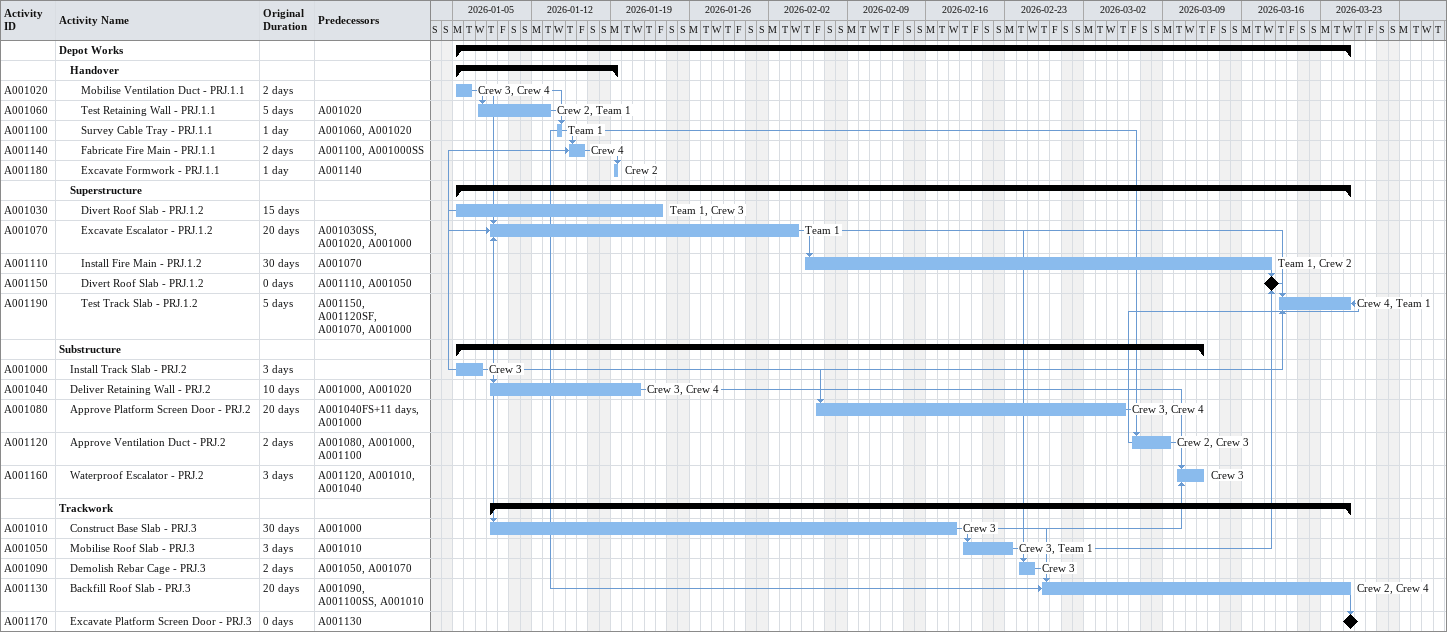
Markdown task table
| ID | Level | Task | Original duration | Start | Finish | Predecessors | Resources |
|---|---|---|---|---|---|---|---|
|  | 1 | **Depot Works** |  | 2026-01-05 | 2026-03-25 |  |  |
|  | 2 | **Handover** |  | 2026-01-05 | 2026-01-19 |  |  |
| A001020 | 3 | Mobilise Ventilation Duct - PRJ.1.1 | 2d | 2026-01-05 | 2026-01-06 |  | Crew 3, Crew 4 |
| A001060 | 3 | Test Retaining Wall - PRJ.1.1 | 5d | 2026-01-07 | 2026-01-13 | A001020 | Crew 2, Team 1 |
| A001100 | 3 | Survey Cable Tray - PRJ.1.1 | 1d | 2026-01-14 | 2026-01-14 | A001060, A001020 | Team 1 |
| A001140 | 3 | Fabricate Fire Main - PRJ.1.1 | 2d | 2026-01-15 | 2026-01-16 | A001100, A001000SS | Crew 4 |
| A001180 | 3 | Excavate Formwork - PRJ.1.1 | 1d | 2026-01-19 | 2026-01-19 | A001140 | Crew 2 |
|  | 2 | **Superstructure** |  | 2026-01-05 | 2026-03-25 |  |  |
| A001030 | 3 | Divert Roof Slab - PRJ.1.2 | 15d | 2026-01-05 | 2026-01-23 |  | Team 1, Crew 3 |
| A001070 | 3 | Excavate Escalator - PRJ.1.2 | 20d | 2026-01-08 | 2026-02-04 | A001030SS, A001020, A001000 | Team 1 |
| A001110 | 3 | Install Fire Main - PRJ.1.2 | 30d | 2026-02-05 | 2026-03-18 | A001070 | Team 1, Crew 2 |
| A001150 | 3 | Divert Roof Slab - PRJ.1.2 | 0d | 2026-03-18 | 2026-03-18 | A001110, A001050 |  |
| A001190 | 3 | Test Track Slab - PRJ.1.2 | 5d | 2026-03-19 | 2026-03-25 | A001150, A001120SF, A001070, A001000 | Crew 4, Team 1 |
|  | 1 | **Substructure** |  | 2026-01-05 | 2026-03-12 |  |  |
| A001000 | 2 | Install Track Slab - PRJ.2 | 3d | 2026-01-05 | 2026-01-07 |  | Crew 3 |
| A001040 | 2 | Deliver Retaining Wall - PRJ.2 | 10d | 2026-01-08 | 2026-01-21 | A001000, A001020 | Crew 3, Crew 4 |
| A001080 | 2 | Approve Platform Screen Door - PRJ.2 | 20d | 2026-02-06 | 2026-03-05 | A001040FS+11d, A001000 | Crew 3, Crew 4 |
| A001120 | 2 | Approve Ventilation Duct - PRJ.2 | 2d | 2026-03-06 | 2026-03-09 | A001080, A001000, A001100 | Crew 2, Crew 3 |
| A001160 | 2 | Waterproof Escalator - PRJ.2 | 3d | 2026-03-10 | 2026-03-12 | A001120, A001010, A001040 | Crew 3 |
|  | 1 | **Trackwork** |  | 2026-01-08 | 2026-03-25 |  |  |
| A001010 | 2 | Construct Base Slab - PRJ.3 | 30d | 2026-01-08 | 2026-02-18 | A001000 | Crew 3 |
| A001050 | 2 | Mobilise Roof Slab - PRJ.3 | 3d | 2026-02-19 | 2026-02-23 | A001010 | Crew 3, Team 1 |
| A001090 | 2 | Demolish Rebar Cage - PRJ.3 | 2d | 2026-02-24 | 2026-02-25 | A001050, A001070 | Crew 3 |
| A001130 | 2 | Backfill Roof Slab - PRJ.3 | 20d | 2026-02-26 | 2026-03-25 | A001090, A001100SS, A001010 | Crew 2, Crew 4 |
| A001170 | 2 | Excavate Platform Screen Door - PRJ.3 | 0d | 2026-03-25 | 2026-03-25 | A001130 |  |
